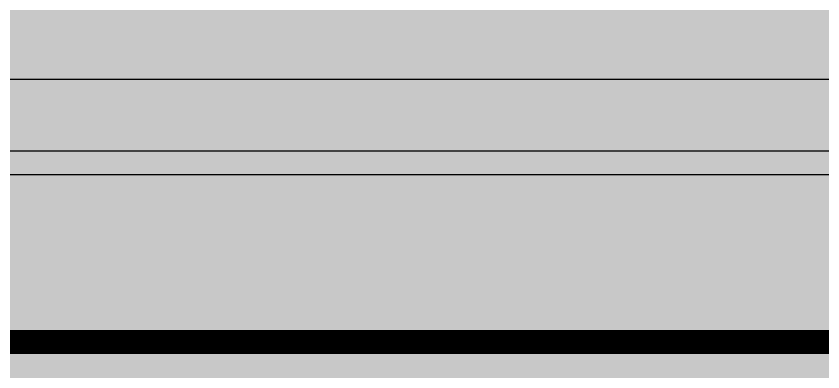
# Model space of a CAD drawing. Header units: metres. Extents: x 5916 to 6101, y 1788 to 1857.
# Drawn here: x 6025.424 to 6026.437, y 1792.255 to 1792.701 of the extents above; entities that cross this region are included whole.
import ezdxf

# ---------------------------------------------------------------- set-up
doc = ezdxf.new("R2010")
doc.units = ezdxf.units.M
doc.header["$LTSCALE"] = 0.02
doc.layers.add('A-Cotas', color=7, linetype='Continuous')
doc.layers.add('A-Puertas', color=7, linetype='Continuous')
doc.layers.add('A-FACIA', color=12, linetype='Continuous', lineweight=50)
doc.layers.add('A-PAREDES FRONTALES', color=7, linetype='Continuous', lineweight=30)

msp = doc.modelspace()

# ---------------------------------------------------------------- hatches: boundary and pattern name
at = {"layer": 'A-Cotas', "true_color": 0xf57a00}
h = msp.add_hatch(color=30, dxfattribs=at)
h.dxf.hatch_style = 1
h.paths.add_polyline_path([(6031.3051, 1792.5322), (6023.7045, 1792.5322), (6023.7045, 1792.5022), (6031.3051, 1792.5022)])
at = {"layer": 'A-Puertas'}
h = msp.add_hatch(color=8, dxfattribs=at)
h.dxf.hatch_style = 1
h.paths.add_polyline_path([(6031.3051, 1792.7722), (6023.7045, 1792.7722), (6023.7045, 1792.6222), (6031.3051, 1792.6222)])
h = msp.add_hatch(color=9, dxfattribs=at)
h.dxf.hatch_style = 1
h.paths.add_polyline_path([(6031.3051, 1792.6222), (6023.7045, 1792.6222), (6023.7045, 1792.5322), (6031.3051, 1792.5322)])
h = msp.add_hatch(color=9, dxfattribs=at)
h.dxf.hatch_style = 1
h.paths.add_polyline_path([(6031.3051, 1792.5022), (6023.7045, 1792.5022), (6023.7045, 1792.2922), (6031.3051, 1792.2922)])
h = msp.add_hatch(color=15, dxfattribs=at)
h.dxf.hatch_style = 1
h.paths.add_polyline_path([(6031.3451, 1792.2922), (6020.1995, 1792.2922), (6020.1995, 1792.2322), (6031.3451, 1792.2322)])

# ---------------------------------------------------------------- linework, layer by layer
at = {"layer": 'A-FACIA', "linetype": 'Continuous', "const_width": 0.03, "flags": 128}
msp.add_lwpolyline([(6020.1995, 1792.2922), (6031.3451, 1792.2922)], dxfattribs=at)
at = {"layer": 'A-PAREDES FRONTALES'}
for points in [[(6023.7045, 1792.6222), (6031.3051, 1792.6222)], [(6023.7045, 1792.5322), (6031.3051, 1792.5322)], [(6023.7045, 1792.5022), (6031.3051, 1792.5022)]]:
    msp.add_lwpolyline(points, dxfattribs=at)

doc.saveas('drawing.dxf')
